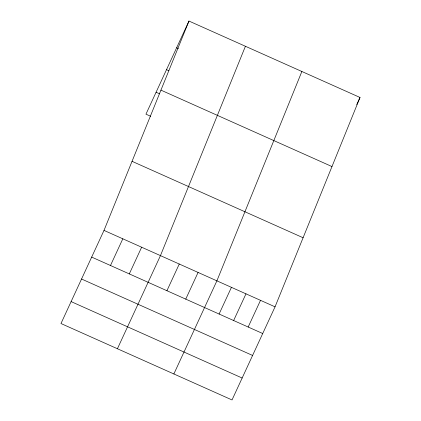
<?xml version="1.0" encoding="UTF-8"?>
<svg xmlns="http://www.w3.org/2000/svg" width="421" height="421" viewBox="0 0 421 421"><rect width="100%" height="100%" fill="white"/><g stroke="black" fill="none" stroke-linecap="round" stroke-linejoin="round"><path stroke-width="0.63" d="M104.008 230.403L188.976 21.05L360.018 97.477L275.05 306.83L232.024 399.95L60.982 323.523L104.008 230.403L275.05 306.83M245.422 46.273L160.454 255.621L117.422 348.746M301.868 71.491L216.894 280.844L173.868 373.964M188.976 21.05L145.95 114.17L150.655 116.275M110.486 265.498L122.821 238.807M129.305 273.908L141.635 247.216M166.932 290.722L179.267 264.03M185.745 299.131L198.08 272.434M219.099 314.034L231.434 287.338M233.639 320.528L245.975 293.837M248.18 327.022L260.51 300.331M356.729 104.597L360.018 97.477M176.646 47.741L178.409 48.531M166.516 69.665L168.868 70.712M160.938 90.136L331.98 166.563M156.08 92.252L159.606 93.825M132.047 161.317L303.088 237.744M91.673 257.094L262.715 333.521M81.542 279.018L252.584 355.445M71.107 301.599L242.149 378.026"/></g></svg>
